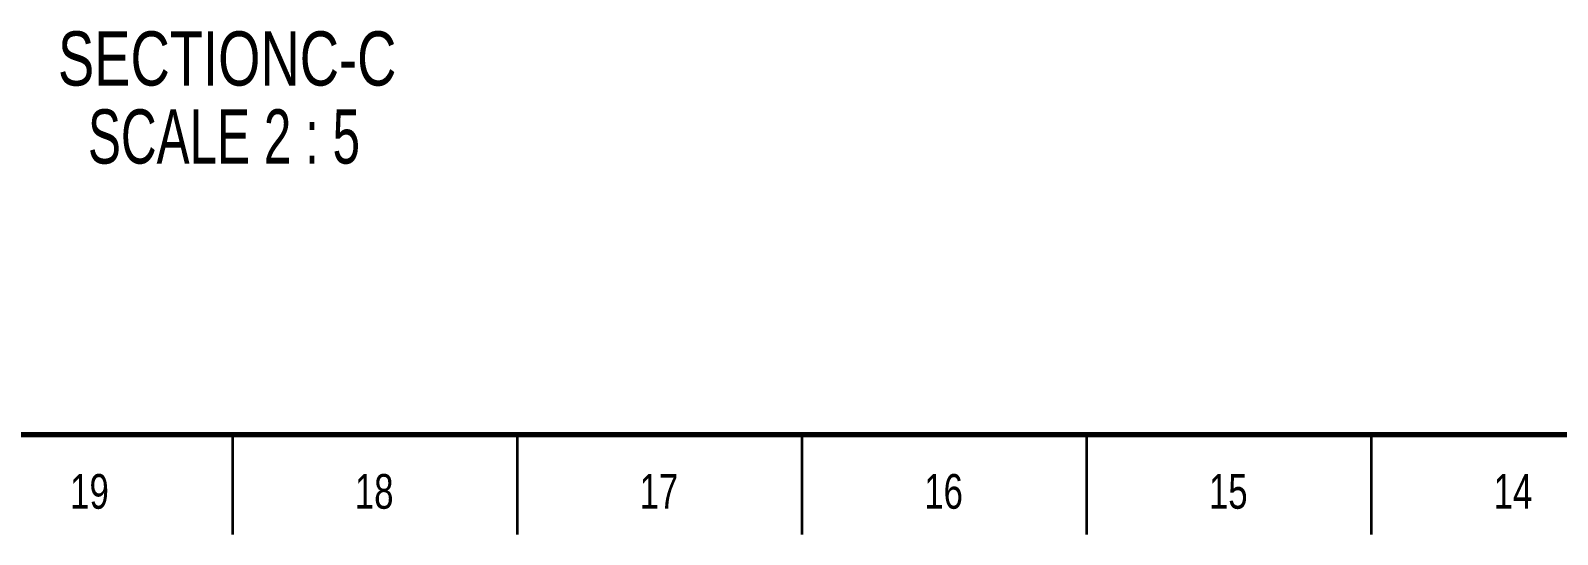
# Model space of a CAD drawing. Header units: millimetres. Extents: x -48 to 1187, y 2 to 839.
# Drawn here: x 259 to 527.2, y 2.5 to 91 of the extents above; entities that cross this region are included whole.
import ezdxf

# ---------------------------------------------------------------- set-up
doc = ezdxf.new("R2010")
doc.units = ezdxf.units.MM
doc.styles.add('SLDTEXTSTYLE0', font='TXT', dxfattribs={"width": 0.75})
doc.styles.add('SLDTEXTSTYLE3', font='TXT', dxfattribs={"width": 0.681818})

msp = doc.modelspace()

# ---------------------------------------------------------------- linework, layer by layer
at = {"color": 7, "linetype": 'Continuous', "lineweight": 70}
msp.add_line((1169, 20), (20, 20), dxfattribs=at)
at = {"color": 7, "linetype": 'Continuous', "lineweight": 35}
for p, q in [((294.5, 20), (294.5, 2.5)), ((344.5, 20), (344.5, 2.5)), ((394.5, 20), (394.5, 2.5)), ((444.5, 20), (444.5, 2.5)), ((494.5, 20), (494.5, 2.5))]:
    msp.add_line(p, q, dxfattribs=at)

# ---------------------------------------------------------------- texts
at = {"color": 7, "linetype": 'Continuous', "lineweight": 0, "attachment_point": 2}
for s, insert, char_height, style in [('SECTIONC-C', (293.556662, 90.859135), 9.525, 'SLDTEXTSTYLE0'), ('SCALE 2 : 5', (292.998829, 77.159135), 9.525, 'SLDTEXTSTYLE3'), ('19', (269.377233, 13.11369), 6.096, 'SLDTEXTSTYLE0'), ('18', (319.377233, 13.11369), 6.096, 'SLDTEXTSTYLE0'), ('17', (369.377233, 13.11369), 6.096, 'SLDTEXTSTYLE0'), ('16', (419.377233, 13.11369), 6.096, 'SLDTEXTSTYLE0'), ('15', (469.377233, 13.11369), 6.096, 'SLDTEXTSTYLE0'), ('14', (519.377233, 13.11369), 6.096, 'SLDTEXTSTYLE0')]:
    msp.add_mtext(s, dxfattribs=dict(at, insert=insert, char_height=char_height, style=style))

doc.saveas('drawing.dxf')
